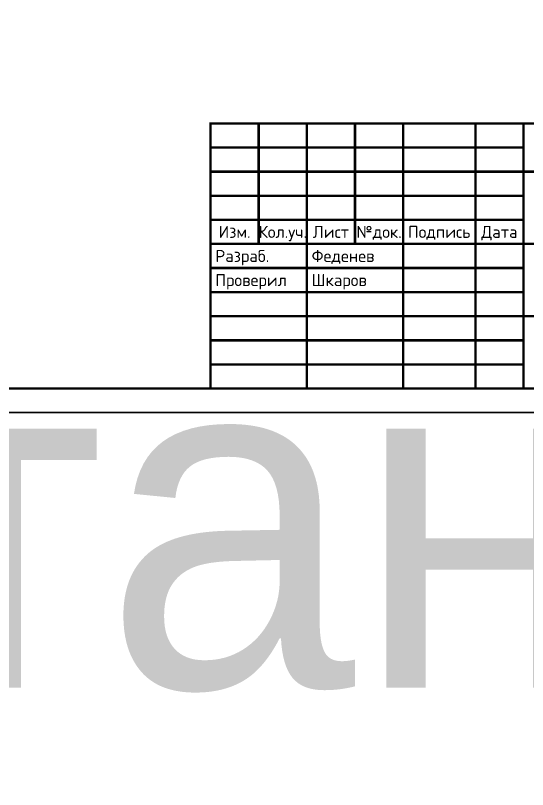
# Model space of a CAD drawing. Header units: millimetres. Extents: x -112426 to 8831, y 1218 to 38707.
# Drawn here: x 3279.4 to 3385.8, y 1322.9 to 1483.6 of the extents above; entities that cross this region are included whole.
import ezdxf
from ezdxf.enums import TextEntityAlignment as Align

# ---------------------------------------------------------------- set-up
doc = ezdxf.new("R2018")
doc.units = ezdxf.units.MM
doc.layers.add('Размеры на чертеже', color=250, linetype='Continuous', lineweight=25)
doc.styles.add('-ISOCPEUR-', font='isocpeur.ttf')
doc.styles.get("Standard").update_dxf_attribs({"font": 'arial.ttf'})

# ---------------------------------------------------------------- blocks, each defined once
blk = doc.blocks.new('*U168')
at = {"style": '-ISOCPEUR-'}
blk.add_attdef('РАЗРАБОТАЛ', text='', height=2.5, dxfattribs=at).set_placement((250.5, -264.22), align=Align.MIDDLE_LEFT)
at = {"style": '-ISOCPEUR-', "flags": 8}
for tag, height, p in [('ДАТА', 2.5, (290.07, -264.4)), ('ДАТА1', 2.5, (290.07, -269.4)), ('ЛИСТ', 3, (386.39, -271.92)), ('ЛИСТОВ', 3, (403.89, -271.92)), ('ФОРМАТ', 3, (380.97, -294.75))]:
    blk.add_attdef(tag, text='', height=height, dxfattribs=at).set_placement(p, align=Align.MIDDLE_CENTER)
at = {"style": '-ISOCPEUR-'}
blk.add_attdef('ПРОВЕРИЛ', (250.75, -270.73), '', height=2.5, dxfattribs=at)
at = {"lineweight": 30, "flags": 104}
blk.add_attdef('ИМЯ_ЧЕРТЕЖА', text='', height=3, dxfattribs=at).set_placement((333.63, -284.13), align=Align.MIDDLE_CENTER)

msp = doc.modelspace()

# ---------------------------------------------------------------- linework, layer by layer
msp.add_line((1042.939, 1401.16), (6319.699, 1401.16))
msp.add_lwpolyline([(2915.92, 1821.16), (3509.92, 1821.16), (3509.92, 1401.16), (2915.92, 1401.16)], close=True)
at = {"const_width": 0.5}
msp.add_lwpolyline([(2935.92, 1816.16), (3504.92, 1816.16), (3504.92, 1406.16), (2935.92, 1406.16)], close=True, dxfattribs=at)
for points in [[(3319.92, 1406.16), (3319.92, 1461.16), (3504.92, 1461.16)], [(3329.92, 1461.16), (3329.92, 1436.16)], [(3339.92, 1461.16), (3339.92, 1406.16)], [(3349.92, 1461.16), (3349.92, 1436.16)], [(3359.92, 1461.16), (3359.92, 1406.16)], [(3374.92, 1461.16), (3374.92, 1406.16)], [(3384.92, 1461.16), (3384.92, 1406.16)], [(3319.92, 1456.16), (3384.92, 1456.16)], [(3319.92, 1451.16), (3384.92, 1451.16)], [(3384.92, 1451.16), (3504.92, 1451.16)], [(3319.92, 1446.16), (3384.92, 1446.16)], [(3319.92, 1441.16), (3384.92, 1441.16)], [(3319.92, 1436.16), (3504.92, 1436.16)], [(3319.92, 1431.16), (3384.92, 1431.16)], [(3319.92, 1426.16), (3384.92, 1426.16)], [(3319.92, 1421.16), (3384.92, 1421.16)], [(3384.92, 1421.16), (3504.92, 1421.16)], [(3319.92, 1416.16), (3384.92, 1416.16)], [(3319.92, 1411.16), (3384.92, 1411.16)]]:
    msp.add_lwpolyline(points, dxfattribs=at)

# ---------------------------------------------------------------- block references
at = {"layer": 'Размеры на чертеже', "lineweight": 90}
ref = msp.add_blockref('*U168', (2432.015, 1698.16), dxfattribs=at)
lines = msp.add_mtext('Порядок установка КНЗ', dxfattribs={"layer": '0', "insert": (2765.641, 1414.035), "char_height": 70, "attachment_point": 1})
ref.add_attrib('ИМЯ_ЧЕРТЕЖА', '', (2765.641, 1414.035), dxfattribs={"flags": 104}).embed_mtext(lines)

# ---------------------------------------------------------------- texts
at = {"style": '-ISOCPEUR-'}
for s, p in [('Изм.', (3324.92, 1438.66)), ('Кол.уч.', (3334.92, 1438.66)), ('Лист', (3344.92, 1438.66)), ('№док.', (3354.92, 1438.66)), ('Подпись', (3367.42, 1438.66)), ('Дата', (3379.92, 1438.66))]:
    msp.add_text(s, height=2.5, dxfattribs=at).set_placement(p, align=Align.MIDDLE_CENTER)
for s, p in [('Разраб.', (3320.92, 1433.66)), ('Феденев', (3340.92, 1433.66)), ('Проверил', (3320.92, 1428.66)), ('Шкаров', (3340.92, 1428.66))]:
    msp.add_text(s, height=2.5, dxfattribs=at).set_placement(p, align=Align.MIDDLE_LEFT)

doc.saveas('drawing.dxf')
